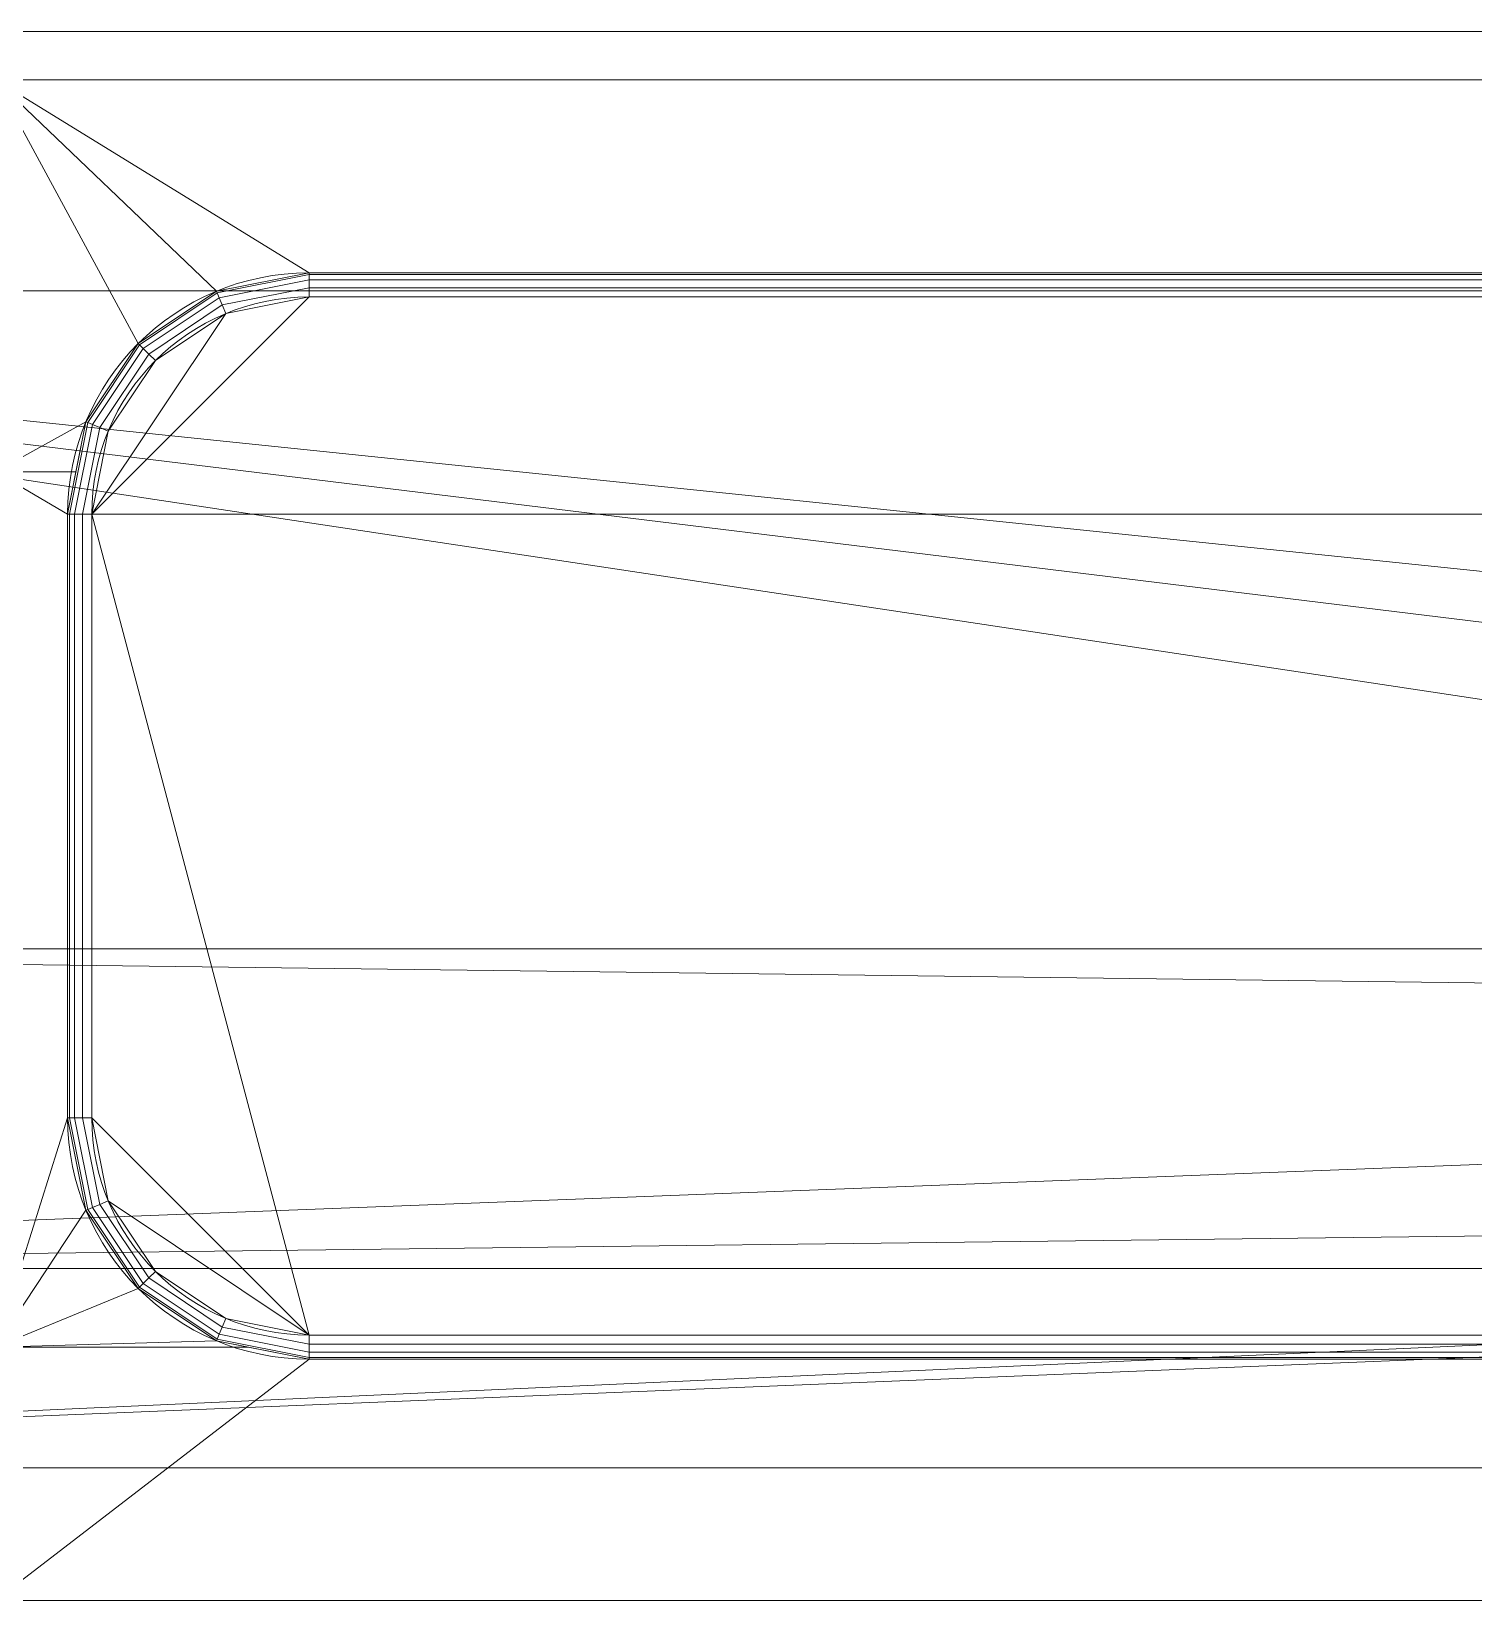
# Model space of a CAD drawing. Header units: millimetres. Extents: x 0 to 1550, y -55 to 90.
# Drawn here: x 990.5 to 1050.2, y 0 to 65 of the extents above; entities that cross this region are included whole.
import ezdxf

# ---------------------------------------------------------------- set-up
doc = ezdxf.new("R2010")
doc.units = ezdxf.units.MM
doc.layers.add('1', color=7, linetype='Continuous', true_color=0xffffff)

# ---------------------------------------------------------------- blocks, each defined once
blk = doc.blocks.new('UG_SURFACE_001')
at = {"layer": '1', "color": 252, "linetype": 'Continuous', "lineweight": 18}
for points in [[(1191.75005, 64.999998), (1191.75005, 54.249998), (938.250005, 54.249998), (938.250005, 64.999998)], [(1191.75005, 64.999998), (938.250005, 64.999998), (989.000022, 64.999998, 25), (1093.250036, 64.999998, 25)], [(989.000022, 64.999998, 25), (989.000022, 63.000001, 25), (1093.250036, 63.000001, 25), (1093.250036, 64.999998, 25)], [(1093.250036, 63.000001, 25), (989.000022, 63.000001, 25), (1001.999974, 55, 25), (1080.000043, 55, 25)], [(989.000022, 63.000001, 25), (998.173177, 54.238796, 25), (1001.999974, 55, 25)], [(989.000022, 63.000001, 25), (994.928956, 52.071068, 25), (998.173177, 54.238796, 25)], [(989.000022, 63.000001, 25), (989.000022, 46.750002, 25), (992.761195, 48.826836, 25), (994.928956, 52.071068, 25)], [(998.173177, 54.238796, 25), (998.173177, 54.238796, 11), (1001.999974, 55, 11), (1001.999974, 55, 25)], [(1001.999974, 55, 11), (998.173177, 54.238796, 11), (998.202324, 54.16847, 10.617317), (1001.999974, 54.923881, 10.617317)], [(1001.999974, 54.923881, 10.617317), (998.202324, 54.16847, 10.617317), (998.285234, 53.968199, 10.292893), (1001.999974, 54.707106, 10.292893)], [(1001.999974, 54.707106, 10.292893), (998.285234, 53.968199, 10.292893), (998.40939, 53.668469, 10.07612), (1001.999974, 54.382682, 10.07612)], [(1001.999974, 55, 11), (1080.000043, 55, 11), (1080.000043, 55, 25), (1001.999974, 55, 25)], [(1001.999974, 54.923881, 10.617317), (1080.000043, 54.923881, 10.617317), (1080.000043, 55, 11), (1001.999974, 55, 11)], [(1001.999974, 54.707106, 10.292893), (1080.000043, 54.707106, 10.292893), (1080.000043, 54.923881, 10.617317), (1001.999974, 54.923881, 10.617317)], [(1001.999974, 54.382682, 10.07612), (1080.000043, 54.382682, 10.07612), (1080.000043, 54.707106, 10.292893), (1001.999974, 54.707106, 10.292893)], [(938.250005, 54.249998), (1106.137276, 36.888208), (1101.635814, 34.289312)], [(1111.306548, 37.431523), (1106.137276, 36.888208), (938.250005, 54.249998), (1191.75005, 54.249998)], [(1101.635814, 34.289312), (1098.580718, 30.084208), (938.250005, 54.249998)], [(1098.580718, 30.084208), (1097.925067, 27.000001), (938.250005, 27.000001), (938.250005, 54.249998)], [(992.999971, 45.000002, 10), (1001.999974, 54.000001, 10), (998.555839, 53.314917, 10)], [(992.999971, 45.000002, 10), (1088.999987, 45.000002, 10), (1080.000043, 54.000001, 10), (1001.999974, 54.000001, 10)], [(994.928956, 52.071068, 25), (994.928956, 52.071068, 11), (998.173177, 54.238796, 11), (998.173177, 54.238796, 25)], [(998.173177, 54.238796, 11), (994.928956, 52.071068, 11), (994.982779, 52.017242, 10.617317), (998.202324, 54.16847, 10.617317)], [(998.202324, 54.16847, 10.617317), (994.982779, 52.017242, 10.617317), (995.136023, 51.863961, 10.292893), (998.285234, 53.968199, 10.292893)], [(998.285234, 53.968199, 10.292893), (995.136023, 51.863961, 10.292893), (995.365441, 51.634558, 10.07612), (998.40939, 53.668469, 10.07612)], [(1001.999974, 54.382682, 10.07612), (998.40939, 53.668469, 10.07612), (998.555839, 53.314917, 10), (1001.999974, 54.000001, 10)], [(1001.999974, 54.000001, 10), (1080.000043, 54.000001, 10), (1080.000043, 54.382682, 10.07612), (1001.999974, 54.382682, 10.07612)], [(998.555839, 53.314917, 10), (995.636046, 51.36396, 10), (993.685067, 48.444152, 10), (992.999971, 45.000002, 10)], [(998.40939, 53.668469, 10.07612), (995.365441, 51.634558, 10.07612), (995.636046, 51.36396, 10), (998.555839, 53.314917, 10)], [(992.761195, 48.826836, 25), (992.761195, 48.826836, 11), (994.928956, 52.071068, 11), (994.928956, 52.071068, 25)], [(994.928956, 52.071068, 11), (992.761195, 48.826836, 11), (992.831528, 48.797704, 10.617317), (994.982779, 52.017242, 10.617317)], [(994.982779, 52.017242, 10.617317), (992.831528, 48.797704, 10.617317), (993.0318, 48.71475, 10.292893), (995.136023, 51.863961, 10.292893)], [(995.136023, 51.863961, 10.292893), (993.0318, 48.71475, 10.292893), (993.331552, 48.590597, 10.07612), (995.365441, 51.634558, 10.07612)], [(995.365441, 51.634558, 10.07612), (993.331552, 48.590597, 10.07612), (993.685067, 48.444152, 10), (995.636046, 51.36396, 10)], [(989.000022, 46.750002, 25), (992.348075, 46.750002, 25), (992.761195, 48.826836, 25)], [(991.999984, 45.000002, 11), (992.761195, 48.826836, 11), (992.761195, 48.826836, 25), (992.348075, 46.750002, 25)], [(992.761195, 48.826836, 11), (991.999984, 45.000002, 11), (992.076099, 45.000002, 10.617317), (992.831528, 48.797704, 10.617317)], [(992.831528, 48.797704, 10.617317), (992.076099, 45.000002, 10.617317), (992.292881, 45.000002, 10.292893), (993.0318, 48.71475, 10.292893)], [(993.0318, 48.71475, 10.292893), (992.292881, 45.000002, 10.292893), (992.617309, 45.000002, 10.07612), (993.331552, 48.590597, 10.07612)], [(993.331552, 48.590597, 10.07612), (992.617309, 45.000002, 10.07612), (992.999971, 45.000002, 10), (993.685067, 48.444152, 10)], [(991.999984, 20, 25), (991.999984, 45.000002, 25), (989.000022, 46.750002, 25), (989.000022, 10.5, 25)], [(991.999984, 45.000002, 25), (992.348075, 46.750002, 25), (989.000022, 46.750002, 25)], [(992.348075, 46.750002, 25), (991.999984, 45.000002, 25), (991.999984, 45.000002, 11)], [(991.999984, 20, 11), (991.999984, 45.000002, 11), (991.999984, 45.000002, 25), (991.999984, 20, 25)], [(991.999984, 45.000002, 11), (991.999984, 20, 11), (992.076099, 20, 10.617317), (992.076099, 45.000002, 10.617317)], [(992.076099, 45.000002, 10.617317), (992.076099, 20, 10.617317), (992.292881, 20, 10.292893), (992.292881, 45.000002, 10.292893)], [(992.292881, 45.000002, 10.292893), (992.292881, 20, 10.292893), (992.617309, 20, 10.07612), (992.617309, 45.000002, 10.07612)], [(992.617309, 45.000002, 10.07612), (992.617309, 20, 10.07612), (992.999971, 20, 10), (992.999971, 45.000002, 10)], [(1001.999974, 11, 10), (992.999971, 45.000002, 10), (992.999971, 20, 10)], [(1001.999974, 11, 10), (1080.000043, 11, 10), (1088.999987, 45.000002, 10), (992.999971, 45.000002, 10)], [(938.250005, 13.75), (938.250005, 27.000001), (1097.499967, 25), (1098.580718, 19.915791)], [(938.250005, 27.000001), (1097.925067, 27.000001), (1097.499967, 25)], [(1098.580718, 19.915791), (1101.635814, 15.710689), (938.250005, 13.75)], [(989.000022, 10.5, 25), (992.761195, 16.173165, 25), (991.999984, 20, 25)], [(992.761195, 16.173165, 25), (992.761195, 16.173165, 11), (991.999984, 20, 11), (991.999984, 20, 25)], [(991.999984, 20, 11), (992.761195, 16.173165, 11), (992.831528, 16.202295, 10.617317), (992.076099, 20, 10.617317)], [(992.076099, 20, 10.617317), (992.831528, 16.202295, 10.617317), (993.0318, 16.285252, 10.292893), (992.292881, 20, 10.292893)], [(992.292881, 20, 10.292893), (993.0318, 16.285252, 10.292893), (993.331552, 16.409403, 10.07612), (992.617309, 20, 10.07612)], [(992.617309, 20, 10.07612), (993.331552, 16.409403, 10.07612), (993.685067, 16.555849, 10), (992.999971, 20, 10)], [(1001.999974, 11, 10), (992.999971, 20, 10), (993.685067, 16.555849, 10)], [(992.831528, 16.202295, 10.617317), (994.982779, 12.982758, 10.617317), (995.136023, 13.136039, 10.292893), (993.0318, 16.285252, 10.292893)], [(993.0318, 16.285252, 10.292893), (995.136023, 13.136039, 10.292893), (995.365441, 13.365441, 10.07612), (993.331552, 16.409403, 10.07612)], [(993.331552, 16.409403, 10.07612), (995.365441, 13.365441, 10.07612), (995.636046, 13.636039, 10), (993.685067, 16.555849, 10)], [(993.685067, 16.555849, 10), (995.636046, 13.636039, 10), (998.555839, 11.685085, 10), (1001.999974, 11, 10)], [(1101.635814, 15.710689), (1105.031848, 13.75), (938.250005, 13.75)], [(989.000022, 10.5, 25), (994.928956, 12.928932, 25), (992.761195, 16.173165, 25)], [(992.761195, 16.173165, 11), (994.928956, 12.928932, 11), (994.982779, 12.982758, 10.617317), (992.831528, 16.202295, 10.617317)], [(994.928956, 12.928932, 25), (994.928956, 12.928932, 11), (992.761195, 16.173165, 11), (992.761195, 16.173165, 25)], [(938.250005, 5.5), (938.250005, 13.75), (1105.031848, 13.75), (1106.137276, 13.111793)], [(938.250005, 5.5), (1106.137276, 13.111793), (1111.306548, 12.568477)], [(994.982779, 12.982758, 10.617317), (998.202324, 10.831531, 10.617317), (998.285234, 11.031803, 10.292893), (995.136023, 13.136039, 10.292893)], [(995.136023, 13.136039, 10.292893), (998.285234, 11.031803, 10.292893), (998.40939, 11.331531, 10.07612), (995.365441, 13.365441, 10.07612)], [(995.365441, 13.365441, 10.07612), (998.40939, 11.331531, 10.07612), (998.555839, 11.685085, 10), (995.636046, 13.636039, 10)], [(1111.306548, 12.568477), (1191.75005, 5.5), (938.250005, 5.5)], [(998.173177, 10.761205, 25), (994.928956, 12.928932, 25), (989.000022, 10.5, 25)], [(994.928956, 12.928932, 11), (998.173177, 10.761205, 11), (998.202324, 10.831531, 10.617317), (994.982779, 12.982758, 10.617317)], [(998.173177, 10.761205, 25), (998.173177, 10.761205, 11), (994.928956, 12.928932, 11), (994.928956, 12.928932, 25)], [(998.285234, 11.031803, 10.292893), (1001.999974, 10.292893, 10.292893), (1001.999974, 10.617317, 10.07612), (998.40939, 11.331531, 10.07612)], [(998.40939, 11.331531, 10.07612), (1001.999974, 10.617317, 10.07612), (1001.999974, 11, 10), (998.555839, 11.685085, 10)], [(989.000022, 10.5, 25), (999.486327, 10.5, 25), (998.173177, 10.761205, 25)], [(1001.999974, 10, 25), (999.486327, 10.5, 25), (989.000022, 10.5, 25), (989.000022, 0, 25)], [(998.173177, 10.761205, 11), (1001.999974, 10, 11), (1001.999974, 10.07612, 10.617317), (998.202324, 10.831531, 10.617317)], [(998.173177, 10.761205, 11), (998.173177, 10.761205, 25), (999.486327, 10.5, 25)], [(999.486327, 10.5, 25), (1001.999974, 10, 25), (1001.999974, 10, 11), (998.173177, 10.761205, 11)], [(998.202324, 10.831531, 10.617317), (1001.999974, 10.07612, 10.617317), (1001.999974, 10.292893, 10.292893), (998.285234, 11.031803, 10.292893)], [(1001.999974, 10.617317, 10.07612), (1080.000043, 10.617317, 10.07612), (1080.000043, 11, 10), (1001.999974, 11, 10)], [(1001.999974, 10.292893, 10.292893), (1080.000043, 10.292893, 10.292893), (1080.000043, 10.617317, 10.07612), (1001.999974, 10.617317, 10.07612)], [(989.000022, 0, 25), (1093.250036, 0, 25), (1080.000043, 10, 25), (1001.999974, 10, 25)], [(1001.999974, 10.07612, 10.617317), (1080.000043, 10.07612, 10.617317), (1080.000043, 10.292893, 10.292893), (1001.999974, 10.292893, 10.292893)], [(1001.999974, 10, 11), (1080.000043, 10, 11), (1080.000043, 10.07612, 10.617317), (1001.999974, 10.07612, 10.617317)], [(1080.000043, 10, 11), (1001.999974, 10, 11), (1001.999974, 10, 25), (1080.000043, 10, 25)], [(938.250005, 5.5), (1191.75005, 5.5), (1191.75005, 0), (938.250005, 0)], [(938.250005, 0), (1191.75005, 0), (1093.250036, 0, 25), (989.000022, 0, 25)]]:
    blk.add_3dface(points, dxfattribs=at)
blk = doc.blocks.new('fiksator_0601-01_BODY')
at = {"layer": '1', "color": 252, "linetype": 'Continuous', "lineweight": 18}
for p, q in [((1410, 65), (800, 65)), ((800, 65, 25), (1410, 65, 25)), ((1002, 55, 11), (1080, 55, 11)), ((1002, 55, 25), (1002, 55, 11)), ((1002, 55, 25), (1080, 55, 25)), ((1080, 54, 10), (1002, 54, 10)), ((992, 45, 11), (992, 45, 25)), ((992, 20, 11), (992, 45, 11)), ((992, 45, 25), (992, 20, 25)), ((993, 45, 10), (993, 20, 10)), ((992, 20, 25), (992, 20, 11)), ((1002, 11, 10), (1080, 11, 10)), ((1002, 10, 25), (1080, 10, 25)), ((1002, 10, 11), (1002, 10, 25)), ((1080, 10, 11), (1002, 10, 11)), ((0, 0), (1550, 0)), ((1410, 0, 25), (140, 0, 25))]:
    blk.add_line(p, q, dxfattribs=at)
at = {"layer": '1', "color": 252, "linetype": 'Continuous', "lineweight": 18, "extrusion": (0, 0, -1)}
for centre, start, end in [((-1002, 45, -25), 0, 90), ((-1002, 45, -11), 0, 90), ((-1002, 20, -25), 270, 0), ((-1002, 20, -11), 270, 0)]:
    blk.add_arc(centre, 10, start, end, dxfattribs=at)
at = {"layer": '1', "color": 252, "linetype": 'Continuous', "lineweight": 18, "extrusion": (1, 0, 0)}
for centre, start, end in [((54, 11, 1002), 270, 0), ((11, 11, 1002), 180, 270)]:
    blk.add_arc(centre, 1, start, end, dxfattribs=at)
at = {"layer": '1', "color": 252, "linetype": 'Continuous', "lineweight": 18}
for centre, start, end in [((1002, 45, 10), 90, 180), ((1002, 20, 10), 180, 270)]:
    blk.add_arc(centre, 9, start, end, dxfattribs=at)
at = {"layer": '1', "color": 252, "linetype": 'Continuous', "lineweight": 18, "extrusion": (0, -1, 0)}
for centre in [(993, 11, -45), (993, 11, -20)]:
    blk.add_arc(centre, 1, 180, 270, dxfattribs=at)
at = {"layer": '1', "color": 252, "linetype": 'Continuous', "lineweight": 18}
blk.add_blockref('UG_SURFACE_001', (0, 0), dxfattribs=at)

msp = doc.modelspace()

# ---------------------------------------------------------------- block references
at = {"layer": '1', "color": 3, "linetype": 'Continuous', "lineweight": 18}
msp.add_blockref('fiksator_0601-01_BODY', (0, 0), dxfattribs=at)

doc.saveas('drawing.dxf')
